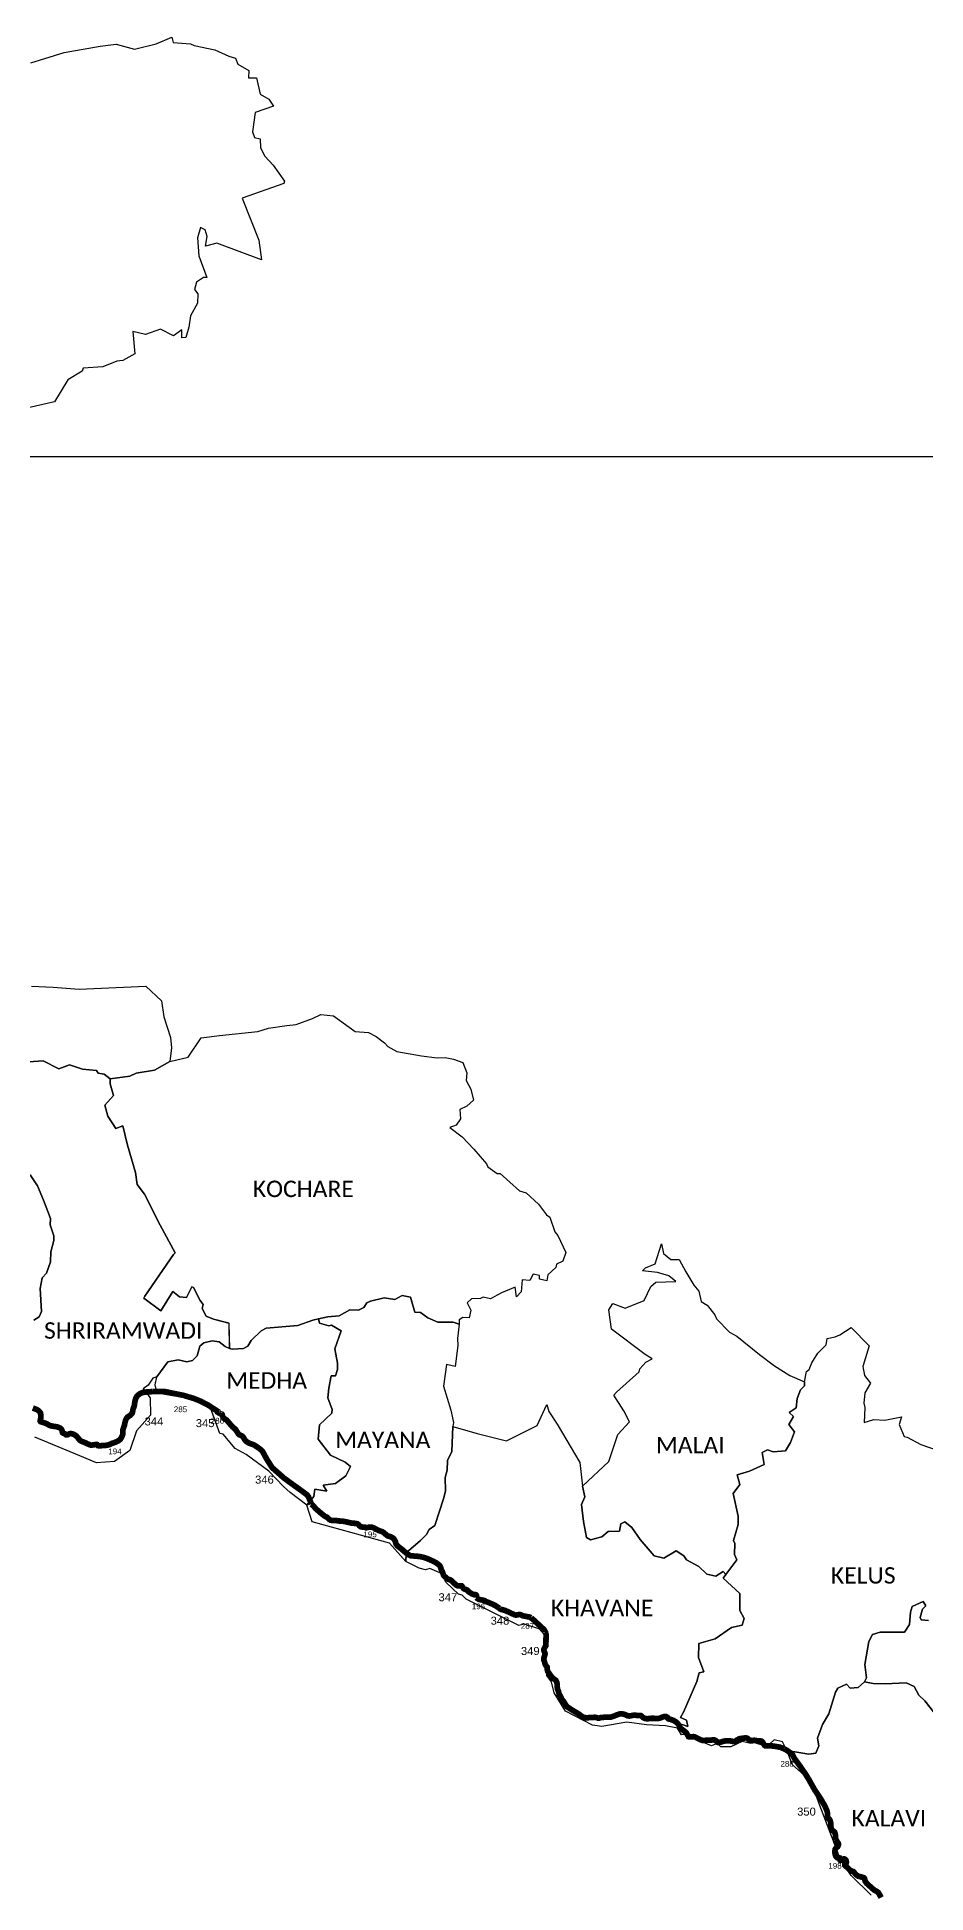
# Model space of a CAD drawing. Header units: metres. Extents: x 0 to 561379, y 0 to 4092696.
# Drawn here: x 342232 to 350010, y 1758217 to 1774449 of the extents above; entities that cross this region are included whole.
import ezdxf

# ---------------------------------------------------------------- set-up
doc = ezdxf.new("R2010")
doc.units = ezdxf.units.M
for name, color, linetype in [('ARTIFICIALLY PROTECTED', 10, 'Continuous'), ('COASTLINE', 5, 'Continuous'), ('NATURALLY PROTECTED', 3, 'Continuous'), ('UNPROTECTED', 130, 'Continuous'), ('UNPROTECTED DUE TO CREEK', 150, 'Continuous'), ('VILLAGE BOUNDRY', 32, 'Continuous'), ('VILLAGE NAME', 1, 'Continuous')]:
    doc.layers.add(name, color=color, linetype=linetype)
doc.styles.get("Standard").update_dxf_attribs({"font": 'arial.ttf'})
picture_1 = doc.add_image_def('image3.ecw', size_in_pixel=(712691, 1066842.0))

msp = doc.modelspace()

# ---------------------------------------------------------------- linework, layer by layer
at = {"layer": 'ARTIFICIALLY PROTECTED', "const_width": 50, "flags": 128}
for points in [[(343243, 1762602), (343278, 1762603), (343313, 1762602), (343350, 1762602), (343422, 1762587), (343513, 1762569), (343606, 1762541), (343663, 1762518), (343730, 1762483), (343748, 1762471)], [(343824, 1762422), (343821, 1762417), (343839, 1762407), (343842, 1762411)], [(346554, 1760624), (346556, 1760622), (346581, 1760601), (346595, 1760588)], [(348767, 1759478), (348786, 1759468), (348809, 1759453), (348827, 1759439), (348842, 1759425), (348851, 1759409), (348857, 1759397), (348861, 1759390), (348870, 1759377), (348875, 1759371), (348887, 1759355), (348911, 1759323), (348935, 1759287), (348961, 1759249), (348966, 1759240)], [(349223, 1758683), (349225, 1758679), (349234, 1758662), (349238, 1758655), (349243, 1758651), (349245, 1758645), (349243, 1758632), (349237, 1758621), (349226, 1758613), (349219, 1758604), (349215, 1758598), (349214, 1758589), (349212, 1758578), (349214, 1758565), (349217, 1758550), (349222, 1758537), (349230, 1758528), (349235, 1758524), (349240, 1758523), (349247, 1758522), (349252, 1758523), (349257, 1758522), (349259, 1758519), (349260, 1758515), (349259, 1758508), (349258, 1758504), (349259, 1758502), (349262, 1758501), (349265, 1758502), (349273, 1758505), (349283, 1758511), (349291, 1758514), (349296, 1758514), (349303, 1758511), (349309, 1758504), (349312, 1758497), (349314, 1758487), (349313, 1758478), (349311, 1758473), (349305, 1758468), (349301, 1758463), (349301, 1758457), (349307, 1758451), (349325, 1758437), (349344, 1758417), (349358, 1758408), (349374, 1758404), (349381, 1758398), (349390, 1758385), (349404, 1758372), (349418, 1758363), (349422, 1758362)]]:
    msp.add_lwpolyline(points, dxfattribs=at)
at = {"layer": 'COASTLINE', "flags": 128}
msp.add_lwpolyline([(342231, 1762444), (342242, 1762437), (342254, 1762426), (342262, 1762415), (342263, 1762407), (342265, 1762399), (342265, 1762373), (342262, 1762356), (342259, 1762345), (342261, 1762341), (342266, 1762337), (342291, 1762330), (342316, 1762321), (342335, 1762309), (342350, 1762303), (342377, 1762298), (342399, 1762295), (342422, 1762289), (342437, 1762281), (342445, 1762273), (342450, 1762264), (342453, 1762248), (342456, 1762241), (342463, 1762237), (342475, 1762233), (342481, 1762228), (342486, 1762224), (342493, 1762223), (342503, 1762226), (342516, 1762233), (342526, 1762235), (342537, 1762233), (342546, 1762231), (342557, 1762226), (342574, 1762215), (342586, 1762202), (342606, 1762177), (342617, 1762169), (342627, 1762165), (342643, 1762159), (342660, 1762152), (342672, 1762145), (342688, 1762139), (342702, 1762134), (342708, 1762133), (342719, 1762135), (342730, 1762136), (342742, 1762139), (342752, 1762140), (342758, 1762138), (342763, 1762132), (342765, 1762129), (342771, 1762128), (342797, 1762129), (342822, 1762130), (342850, 1762134), (342866, 1762139), (342890, 1762150), (342904, 1762154), (342922, 1762161), (342946, 1762173), (342959, 1762183), (342966, 1762193), (342975, 1762210), (342979, 1762220), (342982, 1762230), (342982, 1762241), (342982, 1762255), (342983, 1762266), (342987, 1762279), (342990, 1762289), (342996, 1762304), (342998, 1762313), (343000, 1762327), (343008, 1762355), (343016, 1762370), (343024, 1762379), (343034, 1762386), (343039, 1762389), (343046, 1762393), (343050, 1762396), (343057, 1762405), (343063, 1762411), (343065, 1762416), (343068, 1762422), (343069, 1762432), (343070, 1762440), (343072, 1762449), (343079, 1762466), (343083, 1762478), (343088, 1762516), (343097, 1762546), (343105, 1762559), (343117, 1762572), (343135, 1762585), (343157, 1762594), (343185, 1762598), (343214, 1762600), (343242, 1762601), (343278, 1762603), (343313, 1762602), (343350, 1762602), (343422, 1762587), (343513, 1762569), (343606, 1762541), (343663, 1762518), (343730, 1762483), (343801, 1762437), (343824, 1762422), (343821, 1762417), (343839, 1762407), (343842, 1762411), (343844, 1762410), (343848, 1762406), (343852, 1762400), (343855, 1762389), (343859, 1762378), (343861, 1762373), (343865, 1762369), (343876, 1762363), (343893, 1762351), (343901, 1762341), (343916, 1762324), (343921, 1762318), (343928, 1762309), (343944, 1762292), (343963, 1762276), (343970, 1762269), (343977, 1762257), (343985, 1762246), (343995, 1762230), (344002, 1762224), (344012, 1762220), (344021, 1762216), (344029, 1762211), (344037, 1762202), (344042, 1762194), (344047, 1762186), (344053, 1762175), (344060, 1762168), (344073, 1762159), (344089, 1762150), (344109, 1762143), (344121, 1762139), (344136, 1762132), (344149, 1762123), (344165, 1762113), (344179, 1762102), (344189, 1762094), (344200, 1762085), (344206, 1762077), (344241, 1762012), (344289, 1761937), (344392, 1761846), (344448, 1761805), (344558, 1761726), (344595, 1761698), (344607, 1761682), (344616, 1761660), (344629, 1761627), (344633, 1761617), (344643, 1761608), (344655, 1761597), (344668, 1761580), (344691, 1761560), (344720, 1761535), (344753, 1761510), (344769, 1761503), (344776, 1761497), (344785, 1761488), (344792, 1761482), (344800, 1761477), (344810, 1761475), (344825, 1761475), (344840, 1761475), (344850, 1761474), (344860, 1761472), (344874, 1761470), (344899, 1761469), (344926, 1761465), (344964, 1761456), (344987, 1761451), (345000, 1761450), (345020, 1761449), (345034, 1761446), (345045, 1761439), (345052, 1761429), (345063, 1761420), (345067, 1761419), (345079, 1761417), (345096, 1761416), (345103, 1761415), (345109, 1761411), (345113, 1761411), (345128, 1761414), (345141, 1761417), (345150, 1761416), (345164, 1761415), (345176, 1761411), (345191, 1761403), (345206, 1761394), (345229, 1761384), (345253, 1761376), (345267, 1761368), (345275, 1761360), (345292, 1761345), (345304, 1761338), (345327, 1761332), (345350, 1761318), (345356, 1761310), (345362, 1761301), (345367, 1761293), (345369, 1761286), (345370, 1761277), (345374, 1761267), (345379, 1761260), (345393, 1761246), (345413, 1761231), (345426, 1761221), (345438, 1761210), (345462, 1761190), (345476, 1761179), (345496, 1761168), (345507, 1761165), (345525, 1761164), (345548, 1761162), (345575, 1761160), (345611, 1761153), (345639, 1761144), (345697, 1761119), (345728, 1761102), (345752, 1761083), (345761, 1761070), (345769, 1761045), (345779, 1761025), (345784, 1761012), (345788, 1760997), (345796, 1760987), (345814, 1760972), (345821, 1760965), (345831, 1760960), (345846, 1760956), (345854, 1760951), (345864, 1760942), (345870, 1760936), (345886, 1760922), (345900, 1760909), (345911, 1760904), (345926, 1760904), (345939, 1760903), (345947, 1760903), (345951, 1760899), (345957, 1760891), (345965, 1760878), (345972, 1760874), (345986, 1760870), (345996, 1760865), (346006, 1760854), (346015, 1760846), (346025, 1760841), (346033, 1760836), (346038, 1760832), (346045, 1760829), (346058, 1760827), (346067, 1760826), (346073, 1760825), (346077, 1760821), (346078, 1760818), (346077, 1760809), (346076, 1760804), (346078, 1760800), (346084, 1760793), (346097, 1760785), (346116, 1760780), (346132, 1760778), (346147, 1760774), (346155, 1760769), (346164, 1760764), (346186, 1760756), (346203, 1760748), (346218, 1760743), (346228, 1760737), (346244, 1760729), (346267, 1760714), (346283, 1760701), (346295, 1760696), (346316, 1760691), (346324, 1760689), (346358, 1760674), (346376, 1760665), (346390, 1760659), (346401, 1760654), (346413, 1760648), (346424, 1760647), (346439, 1760650), (346455, 1760652), (346467, 1760649), (346479, 1760642), (346493, 1760639), (346523, 1760633), (346544, 1760629), (346556, 1760622), (346581, 1760601), (346628, 1760557), (346668, 1760520), (346680, 1760499), (346688, 1760472), (346688, 1760438), (346684, 1760409), (346685, 1760388), (346684, 1760379), (346678, 1760370), (346672, 1760358), (346667, 1760349), (346666, 1760343), (346668, 1760333), (346673, 1760323), (346676, 1760317), (346677, 1760311), (346676, 1760300), (346672, 1760288), (346668, 1760276), (346667, 1760261), (346668, 1760250), (346672, 1760241), (346674, 1760232), (346677, 1760219), (346681, 1760211), (346686, 1760203), (346693, 1760196), (346695, 1760193), (346696, 1760185), (346696, 1760179), (346696, 1760171), (346701, 1760154), (346722, 1760123), (346741, 1760099), (346763, 1760082), (346772, 1760076), (346775, 1760069), (346781, 1760056), (346783, 1760042), (346784, 1760013), (346787, 1759997), (346795, 1759978), (346799, 1759962), (346801, 1759952), (346804, 1759949), (346809, 1759943), (346815, 1759930), (346823, 1759912), (346842, 1759887), (346867, 1759847), (346914, 1759816), (346971, 1759783), (346987, 1759770), (347001, 1759760), (347010, 1759753), (347019, 1759750), (347050, 1759749), (347071, 1759751), (347115, 1759753), (347130, 1759750), (347141, 1759745), (347148, 1759745), (347152, 1759746), (347164, 1759750), (347177, 1759751), (347192, 1759753), (347207, 1759753), (347229, 1759753), (347253, 1759755), (347276, 1759762), (347310, 1759776), (347330, 1759782), (347357, 1759782), (347380, 1759776), (347403, 1759765), (347414, 1759764), (347441, 1759769), (347458, 1759772), (347475, 1759770), (347492, 1759768), (347512, 1759769), (347521, 1759765), (347536, 1759750), (347551, 1759743), (347571, 1759740), (347606, 1759744), (347626, 1759744), (347657, 1759742), (347676, 1759744), (347704, 1759754), (347719, 1759759), (347736, 1759759), (347747, 1759753), (347750, 1759745), (347759, 1759738), (347776, 1759735), (347801, 1759725), (347819, 1759715), (347836, 1759701), (347849, 1759683), (347857, 1759663), (347871, 1759651), (347901, 1759628), (347916, 1759613), (347922, 1759602), (347929, 1759590), (347933, 1759583), (347941, 1759581), (347958, 1759581), (347975, 1759584), (347986, 1759582), (348000, 1759575), (348012, 1759569), (348018, 1759566), (348029, 1759561), (348043, 1759554), (348058, 1759550), (348090, 1759552), (348135, 1759554), (348156, 1759556), (348169, 1759550), (348183, 1759539), (348191, 1759533), (348199, 1759533), (348216, 1759536), (348236, 1759543), (348263, 1759548), (348289, 1759548), (348310, 1759544), (348326, 1759541), (348339, 1759542), (348349, 1759546), (348356, 1759554), (348371, 1759562), (348386, 1759567), (348408, 1759570), (348432, 1759573), (348446, 1759570), (348459, 1759559), (348473, 1759552), (348491, 1759550), (348508, 1759552), (348525, 1759549), (348545, 1759546), (348560, 1759547), (348571, 1759544), (348583, 1759532), (348592, 1759516), (348596, 1759510), (348603, 1759504), (348615, 1759503), (348633, 1759503), (348654, 1759503), (348678, 1759501), (348706, 1759496), (348735, 1759491), (348767, 1759478), (348786, 1759468), (348809, 1759453), (348827, 1759439), (348842, 1759425), (348851, 1759409), (348857, 1759397), (348861, 1759390), (348870, 1759377), (348875, 1759371), (348887, 1759355), (348911, 1759323), (348935, 1759287), (348961, 1759249), (348983, 1759213), (349037, 1759117), (349090, 1759038), (349126, 1758976), (349145, 1758931), (349149, 1758913), (349149, 1758891), (349150, 1758881), (349152, 1758873), (349160, 1758865), (349168, 1758857), (349172, 1758848), (349177, 1758828), (349178, 1758802), (349180, 1758784), (349183, 1758771), (349190, 1758765), (349205, 1758754), (349211, 1758748), (349215, 1758737), (349219, 1758716), (349220, 1758690), (349225, 1758679), (349234, 1758662), (349238, 1758655), (349243, 1758651), (349245, 1758645), (349243, 1758632), (349237, 1758621), (349226, 1758613), (349219, 1758604), (349215, 1758598), (349214, 1758589), (349212, 1758578), (349214, 1758565), (349217, 1758550), (349222, 1758537), (349230, 1758528), (349235, 1758524), (349240, 1758523), (349247, 1758522), (349252, 1758523), (349257, 1758522), (349259, 1758519), (349260, 1758515), (349259, 1758508), (349258, 1758504), (349259, 1758502), (349262, 1758501), (349265, 1758502), (349273, 1758505), (349283, 1758511), (349291, 1758514), (349296, 1758514), (349303, 1758511), (349309, 1758504), (349312, 1758497), (349314, 1758487), (349313, 1758478), (349311, 1758473), (349305, 1758468), (349301, 1758463), (349301, 1758457), (349307, 1758451), (349325, 1758437), (349344, 1758417), (349358, 1758408), (349374, 1758404), (349381, 1758398), (349390, 1758385), (349404, 1758372), (349418, 1758363), (349435, 1758359), (349451, 1758354), (349462, 1758351), (349467, 1758350), (349472, 1758345), (349475, 1758337), (349476, 1758327), (349479, 1758318), (349491, 1758301), (349515, 1758279), (349530, 1758266), (349543, 1758254), (349557, 1758242), (349566, 1758237), (349580, 1758230), (349592, 1758221), (349601, 1758207)], dxfattribs=at)
at = {"layer": 'NATURALLY PROTECTED', "const_width": 50, "flags": 128}
for points in [[(342982, 1762241), (342982, 1762255), (342983, 1762266), (342987, 1762279), (342990, 1762289), (342996, 1762304), (342998, 1762313), (343000, 1762327), (343008, 1762355), (343016, 1762370), (343024, 1762379), (343034, 1762386), (343039, 1762389), (343046, 1762393), (343050, 1762396), (343057, 1762405), (343063, 1762411), (343065, 1762416), (343068, 1762422), (343069, 1762432), (343070, 1762440), (343072, 1762449), (343079, 1762466), (343083, 1762478), (343088, 1762516), (343097, 1762546), (343105, 1762559), (343107, 1762561)], [(342195, 1762458), (342213, 1762451), (342231, 1762444), (342242, 1762437), (342254, 1762426), (342262, 1762415), (342263, 1762407), (342265, 1762399), (342265, 1762373), (342262, 1762356), (342259, 1762345), (342261, 1762341), (342266, 1762337), (342291, 1762330), (342316, 1762321), (342335, 1762309), (342350, 1762303), (342377, 1762298), (342399, 1762295), (342422, 1762289), (342437, 1762281), (342445, 1762273), (342450, 1762264), (342453, 1762248), (342456, 1762241), (342463, 1762237), (342475, 1762233), (342481, 1762228), (342486, 1762224), (342493, 1762223), (342503, 1762226), (342516, 1762233), (342526, 1762235), (342537, 1762233), (342546, 1762231), (342557, 1762226), (342574, 1762215), (342586, 1762202), (342606, 1762177), (342617, 1762169), (342627, 1762165), (342643, 1762159), (342660, 1762152), (342672, 1762145), (342688, 1762139), (342702, 1762134), (342708, 1762133), (342714, 1762134)], [(343748, 1762471), (343801, 1762437), (343824, 1762422)], [(343842, 1762411), (343844, 1762410), (343848, 1762406), (343852, 1762400), (343855, 1762389), (343859, 1762378), (343861, 1762373), (343865, 1762369), (343876, 1762363), (343893, 1762351), (343901, 1762341), (343916, 1762324), (343921, 1762318), (343928, 1762309), (343944, 1762292), (343963, 1762276), (343970, 1762269), (343977, 1762257), (343985, 1762246), (343995, 1762230), (344002, 1762224), (344012, 1762220), (344021, 1762216), (344029, 1762211), (344037, 1762202), (344042, 1762194), (344047, 1762186), (344053, 1762175), (344060, 1762168), (344073, 1762159), (344089, 1762150), (344109, 1762143), (344121, 1762139), (344136, 1762132), (344149, 1762123), (344165, 1762113), (344179, 1762102), (344189, 1762094), (344200, 1762085), (344206, 1762077), (344241, 1762012), (344289, 1761937), (344392, 1761846), (344448, 1761805), (344558, 1761726), (344595, 1761698), (344607, 1761682), (344616, 1761660), (344629, 1761627), (344633, 1761617)], [(345606, 1761154), (345611, 1761153), (345639, 1761144), (345697, 1761119), (345728, 1761102), (345752, 1761083), (345761, 1761070), (345769, 1761045), (345779, 1761025), (345784, 1761012), (345788, 1760997), (345796, 1760987), (345814, 1760972), (345821, 1760965), (345831, 1760960), (345846, 1760956), (345854, 1760951), (345864, 1760942), (345870, 1760936), (345886, 1760922), (345900, 1760909), (345911, 1760904), (345926, 1760904), (345939, 1760903), (345947, 1760903), (345951, 1760899), (345957, 1760891), (345965, 1760878), (345972, 1760874), (345986, 1760870), (345996, 1760865), (346006, 1760854), (346015, 1760846), (346025, 1760841), (346033, 1760836), (346038, 1760832), (346045, 1760829), (346058, 1760827), (346067, 1760826), (346073, 1760825), (346077, 1760821), (346078, 1760818), (346077, 1760809), (346076, 1760804), (346078, 1760800), (346078, 1760799)], [(346278, 1760706), (346283, 1760701), (346295, 1760696), (346316, 1760691), (346324, 1760689), (346358, 1760674), (346376, 1760665), (346390, 1760659), (346401, 1760654), (346413, 1760648), (346424, 1760647), (346439, 1760650), (346455, 1760652), (346467, 1760649), (346479, 1760642), (346493, 1760639), (346523, 1760633), (346544, 1760629), (346554, 1760624)], [(346595, 1760588), (346628, 1760557), (346668, 1760520), (346680, 1760499), (346680, 1760498)], [(346687, 1760430), (346684, 1760409), (346685, 1760388), (346684, 1760379), (346678, 1760370), (346672, 1760358), (346667, 1760349), (346666, 1760343), (346668, 1760333), (346673, 1760323), (346676, 1760317), (346677, 1760311), (346676, 1760300), (346672, 1760288), (346668, 1760276), (346667, 1760261), (346668, 1760252), (346668, 1760250), (346672, 1760241), (346674, 1760232), (346677, 1760219), (346681, 1760211), (346686, 1760203), (346693, 1760196), (346695, 1760193), (346696, 1760185), (346696, 1760179), (346696, 1760171), (346701, 1760154), (346722, 1760123), (346741, 1760099), (346763, 1760082), (346772, 1760076), (346775, 1760069), (346781, 1760056), (346783, 1760042), (346784, 1760013), (346787, 1759997), (346795, 1759978), (346799, 1759962), (346801, 1759952), (346804, 1759949), (346809, 1759943), (346815, 1759930), (346823, 1759912), (346842, 1759887), (346867, 1759847), (346914, 1759816), (346971, 1759783), (346987, 1759770), (347001, 1759760), (347010, 1759753), (347019, 1759750), (347050, 1759749), (347071, 1759751), (347115, 1759753), (347130, 1759750), (347141, 1759745), (347148, 1759745), (347152, 1759746), (347164, 1759750), (347177, 1759751), (347192, 1759753), (347207, 1759753), (347229, 1759753), (347253, 1759755), (347276, 1759762), (347310, 1759776), (347330, 1759782), (347357, 1759782), (347380, 1759776), (347403, 1759765), (347414, 1759764), (347441, 1759769), (347458, 1759772), (347475, 1759770), (347492, 1759768), (347512, 1759769), (347521, 1759765), (347536, 1759750), (347551, 1759743), (347571, 1759740), (347606, 1759744), (347626, 1759744), (347657, 1759742), (347676, 1759744), (347704, 1759754), (347719, 1759759), (347736, 1759759), (347747, 1759753), (347750, 1759745), (347759, 1759738), (347776, 1759735), (347801, 1759725), (347819, 1759715), (347836, 1759701), (347849, 1759683), (347857, 1759663), (347871, 1759651), (347901, 1759628), (347916, 1759613), (347922, 1759602), (347929, 1759590), (347933, 1759583), (347941, 1759581), (347958, 1759581), (347975, 1759584), (347986, 1759582), (348000, 1759575), (348012, 1759569), (348018, 1759566), (348029, 1759561), (348043, 1759554), (348058, 1759550), (348090, 1759552), (348135, 1759554), (348156, 1759556), (348169, 1759550), (348183, 1759539), (348191, 1759533), (348199, 1759533), (348216, 1759536), (348236, 1759543), (348263, 1759548), (348289, 1759548), (348310, 1759544), (348326, 1759541), (348339, 1759542), (348349, 1759546), (348356, 1759554), (348371, 1759562), (348386, 1759567), (348408, 1759570), (348432, 1759573), (348446, 1759570), (348459, 1759559), (348473, 1759552), (348491, 1759550), (348508, 1759552), (348525, 1759549), (348545, 1759546), (348560, 1759547), (348571, 1759544), (348583, 1759532), (348592, 1759516), (348596, 1759510), (348603, 1759504), (348615, 1759503), (348633, 1759503)], [(348966, 1759240), (348983, 1759213), (349037, 1759117), (349090, 1759038), (349126, 1758976), (349145, 1758931), (349149, 1758913), (349149, 1758891), (349150, 1758881), (349152, 1758873), (349160, 1758865), (349168, 1758857), (349172, 1758848), (349177, 1758828), (349178, 1758802), (349180, 1758784), (349183, 1758771), (349190, 1758765), (349205, 1758754), (349211, 1758748), (349215, 1758737), (349219, 1758716), (349220, 1758690), (349223, 1758683)], [(349422, 1758362), (349435, 1758359), (349451, 1758354), (349462, 1758351), (349467, 1758350), (349472, 1758345), (349475, 1758337), (349476, 1758327), (349479, 1758318), (349491, 1758301), (349515, 1758279), (349530, 1758266), (349543, 1758254), (349557, 1758242), (349566, 1758237), (349580, 1758230), (349592, 1758221), (349601, 1758207), (349618, 1758176)]]:
    msp.add_lwpolyline(points, dxfattribs=at)
at = {"layer": 'UNPROTECTED', "const_width": 50, "flags": 128}
for points in [[(342714, 1762134), (342719, 1762135), (342730, 1762136), (342742, 1762139), (342752, 1762140), (342758, 1762138), (342763, 1762132), (342765, 1762129), (342771, 1762128), (342797, 1762129), (342822, 1762130), (342850, 1762134), (342866, 1762139), (342890, 1762150), (342904, 1762154), (342922, 1762161), (342946, 1762173), (342959, 1762183), (342966, 1762193), (342975, 1762210), (342979, 1762220), (342982, 1762230), (342982, 1762241), (342982, 1762241)], [(344633, 1761617), (344643, 1761608), (344655, 1761597), (344668, 1761580), (344691, 1761560), (344720, 1761535), (344753, 1761510), (344769, 1761503), (344776, 1761497), (344785, 1761488), (344792, 1761482), (344800, 1761477), (344810, 1761475), (344825, 1761475), (344840, 1761475), (344850, 1761474), (344860, 1761472), (344874, 1761470), (344899, 1761469), (344926, 1761465), (344964, 1761456), (344987, 1761451), (345000, 1761450), (345020, 1761449), (345034, 1761446), (345045, 1761439), (345052, 1761429), (345063, 1761420), (345067, 1761419), (345079, 1761417), (345096, 1761416), (345103, 1761415), (345109, 1761411), (345113, 1761411), (345128, 1761414), (345141, 1761417), (345150, 1761416), (345164, 1761415), (345176, 1761411), (345191, 1761403), (345206, 1761394), (345229, 1761384), (345253, 1761376), (345267, 1761368), (345275, 1761360), (345292, 1761345), (345304, 1761338), (345327, 1761332), (345350, 1761318), (345356, 1761310), (345362, 1761301), (345367, 1761293), (345369, 1761286), (345370, 1761277), (345374, 1761267), (345379, 1761260), (345393, 1761246), (345413, 1761231), (345426, 1761221), (345438, 1761210), (345462, 1761190), (345476, 1761179), (345496, 1761168), (345507, 1761165), (345525, 1761164), (345548, 1761162), (345575, 1761160), (345606, 1761154)], [(346078, 1760799), (346084, 1760793), (346097, 1760785), (346116, 1760780), (346132, 1760778), (346147, 1760774), (346155, 1760769), (346164, 1760764), (346186, 1760756), (346203, 1760748), (346218, 1760743), (346228, 1760737), (346244, 1760729), (346267, 1760714), (346278, 1760706)]]:
    msp.add_lwpolyline(points, dxfattribs=at)
at = {"layer": 'UNPROTECTED DUE TO CREEK', "const_width": 50, "flags": 128}
for points in [[(343107, 1762561), (343117, 1762572), (343135, 1762585), (343157, 1762594), (343185, 1762598), (343214, 1762600), (343243, 1762602)], [(346687, 1760430), (346688, 1760438), (346688, 1760472), (346680, 1760498)], [(348633, 1759503), (348654, 1759503), (348678, 1759501), (348706, 1759496), (348735, 1759491), (348767, 1759478)]]:
    msp.add_lwpolyline(points, dxfattribs=at)
at = {"layer": 'VILLAGE BOUNDRY'}
for points in [[(342179, 1774224, 0), (342470, 1774316, 0), (342784, 1774370, 0), (342924, 1774388, 0), (343084, 1774344, 0), (343275, 1774390, 0), (343410, 1774449, 0), (343423, 1774402, 0), (343576, 1774390, 0), (343606, 1774375, 0), (343789, 1774337, 0), (343910, 1774283, 0), (343969, 1774265, 0), (343989, 1774213, 0), (344086, 1774157, 0), (344083, 1774092, 0), (344153, 1774093, 0), (344185, 1773949, 0), (344261, 1773906, 0), (344300, 1773846, 0), (344141, 1773791, 0), (344117, 1773620, 0), (344135, 1773571, 0), (344183, 1773560, 0), (344187, 1773480, 0), (344224, 1773409, 0), (344299, 1773329, 0), (344397, 1773189, 0), (344390, 1773168, 0), (344027, 1773040, 0), (344174, 1772672, 0), (344197, 1772501, 0), (343805, 1772648, 0), (343707, 1772621, 0), (343721, 1772705, 0), (343702, 1772763, 0), (343663, 1772784, 0), (343636, 1772695, 0), (343648, 1772537, 0), (343718, 1772346, 0), (343689, 1772346, 0), (343627, 1772306, 0), (343611, 1772241, 0), (343638, 1772203, 0), (343636, 1772121, 0), (343575, 1772011, 0), (343559, 1771911, 0), (343533, 1771822, 0), (343500, 1771818, 0), (343498, 1771890, 0), (343427, 1771836, 0), (343312, 1771894, 0), (343182, 1771847, 0), (343070, 1771874, 0), (343089, 1771678, 0), (342982, 1771622, 0), (342931, 1771615, 0), (342808, 1771564, 0), (342636, 1771555, 0), (342627, 1771528, 0), (342500, 1771453, 0), (342385, 1771258, 0), (341400, 1771034, 0)], [(342184, 1766148, 0), (342372, 1766138, 0), (342600, 1766122, 0), (343184, 1766147, 0), (343320, 1766021, 0), (343341, 1765880, 0), (343399, 1765698, 0), (343408, 1765609, 0), (343394, 1765488, 0), (343260, 1765412, 0), (343099, 1765387, 0), (343043, 1765360, 0), (342873, 1765337, 0), (342819, 1765377, 0), (342768, 1765386, 0), (342751, 1765409, 0), (342629, 1765423, 0), (342517, 1765460, 0), (342424, 1765425, 0), (342286, 1765495, 0), (342161, 1765486, 0)], [(342161, 1765486, 0), (342286, 1765495, 0), (342424, 1765425, 0), (342517, 1765460, 0), (342629, 1765423, 0), (342751, 1765409, 0), (342768, 1765386, 0), (342819, 1765377, 0), (342873, 1765337, 0), (342871, 1765293, 0), (342900, 1765192, 0), (342825, 1765108, 0), (342850, 1765011, 0), (342921, 1764903, 0), (342982, 1764927, 0), (343024, 1764758, 0), (343092, 1764519, 0), (343108, 1764412, 0), (343172, 1764328, 0), (343308, 1764057, 0), (343440, 1763816, 0), (343425, 1763801, 0), (343174, 1763436, 0), (343167, 1763418, 0), (343316, 1763308, 0), (343421, 1763478, 0), (343477, 1763431, 0), (343541, 1763425, 0), (343585, 1763517, 0), (343601, 1763512, 0), (343658, 1763398, 0), (343685, 1763363, 0), (343678, 1763329, 0), (343711, 1763262, 0), (343775, 1763236, 0), (343911, 1763200, 0), (343917, 1762980, 0), (343877, 1762996, 0), (343826, 1763038, 0), (343764, 1763047, 0), (343692, 1763028, 0), (343656, 1762999, 0), (343633, 1762914, 0), (343592, 1762873, 0), (343543, 1762862, 0), (343467, 1762879, 0), (343376, 1762863, 0), (343279, 1762732, 0), (343246, 1762718, 0), (343205, 1762657, 0), (343160, 1762625, 0), (343222, 1762547, 0), (343224, 1762397, 0), (343101, 1762259, 0), (343044, 1762086, 0), (342911, 1761991, 0), (342752, 1761979, 0), (342607, 1762041, 0), (342213, 1762202, 0)], [(342172, 1764497, 0), (342235, 1764401, 0), (342289, 1764277, 0), (342349, 1764116, 0), (342346, 1764061, 0), (342378, 1763965, 0), (342379, 1763923, 0), (342354, 1763825, 0), (342350, 1763738, 0), (342314, 1763639, 0), (342276, 1763598, 0), (342260, 1763504, 0), (342271, 1763301, 0), (342251, 1763255, 0), (342204, 1763227, 0)], [(342204, 1763227, 0), (342251, 1763255, 0), (342271, 1763301, 0), (342260, 1763504, 0), (342276, 1763598, 0), (342314, 1763639, 0), (342350, 1763738, 0), (342354, 1763825, 0), (342379, 1763923, 0), (342378, 1763965, 0), (342346, 1764061, 0), (342349, 1764116, 0), (342289, 1764277, 0), (342235, 1764401, 0), (342172, 1764497, 0)], [(350032, 1760601, 0), (349969, 1760605, 0), (349958, 1760625, 0), (349980, 1760700, 0), (350010, 1760727, 0), (349986, 1760766, 0), (349888, 1760722, 0), (349876, 1760672, 0), (349867, 1760565, 0), (349821, 1760499, 0), (349608, 1760498, 0), (349541, 1760476, 0), (349510, 1760415, 0), (349475, 1760215, 0), (349490, 1760099, 0), (349472, 1760063, 0), (349416, 1760014, 0), (349347, 1760007, 0), (349316, 1760043, 0), (349238, 1760008, 0), (349219, 1759972, 0), (349160, 1759782, 0), (349105, 1759691, 0), (349060, 1759570, 0), (349073, 1759502, 0), (349047, 1759439, 0), (348984, 1759430, 0), (348792, 1759463, 0), (348754, 1759537, 0), (348682, 1759557, 0), (348644, 1759522, 0), (348595, 1759503, 0), (348513, 1759529, 0), (348479, 1759525, 0), (348403, 1759541, 0), (348303, 1759495, 0), (348215, 1759495, 0), (348184, 1759524, 0), (348134, 1759502, 0), (347898, 1759601, 0), (347872, 1759600, 0), (347837, 1759658, 0), (347876, 1759689, 0), (347926, 1759671, 0), (347915, 1759729, 0), (347862, 1759752, 0), (347889, 1759797, 0), (348005, 1760066, 0), (348027, 1760142, 0), (348066, 1760152, 0), (348020, 1760277, 0), (348024, 1760398, 0), (348166, 1760439, 0), (348308, 1760538, 0), (348401, 1760558, 0), (348418, 1760618, 0), (348380, 1760686, 0), (348381, 1760837, 0), (348236, 1760970, 0), (348258, 1761001, 0), (348354, 1761131, 0), (348335, 1761178, 0), (348337, 1761274, 0), (348325, 1761300, 0), (348368, 1761440, 0), (348368, 1761511, 0), (348324, 1761711, 0), (348381, 1761788, 0), (348359, 1761874, 0), (348465, 1761906, 0), (348593, 1761963, 0), (348577, 1762070, 0), (348624, 1762092, 0), (348674, 1762076, 0), (348782, 1762083, 0), (348824, 1762156, 0), (348859, 1762251, 0), (348811, 1762313, 0), (348850, 1762383, 0), (348812, 1762419, 0), (348873, 1762459, 0), (348884, 1762540, 0), (348911, 1762617, 0), (348947, 1762653, 0), (348947, 1762688, 0), (348964, 1762777, 0), (348988, 1762794, 0), (349012, 1762852, 0), (349063, 1762938, 0), (349138, 1763010, 0), (349146, 1763065, 0), (349215, 1763080, 0), (349256, 1763098, 0), (349356, 1763161, 0), (349512, 1763002, 0), (349459, 1762822, 0), (349472, 1762743, 0), (349524, 1762675, 0), (349476, 1762591, 0), (349465, 1762502, 0), (349475, 1762464, 0), (349470, 1762331, 0), (349553, 1762358, 0), (349649, 1762351, 0), (349797, 1762381, 0), (349777, 1762315, 0), (349818, 1762209, 0), (349847, 1762203, 0), (349964, 1762138, 0), (350118, 1762086, 0)], [(350107, 1759759, 0), (350000, 1759896, 0), (349947, 1759946, 0), (349906, 1760021, 0), (349837, 1760055, 0), (349653, 1760045, 0), (349549, 1760048, 0), (349472, 1760063, 0), (349490, 1760099, 0), (349475, 1760215, 0), (349510, 1760415, 0), (349541, 1760476, 0), (349608, 1760498, 0), (349821, 1760499, 0), (349867, 1760565, 0), (349876, 1760672, 0), (349888, 1760722, 0), (349986, 1760766, 0), (350010, 1760727, 0), (349980, 1760700, 0), (349958, 1760625, 0), (349969, 1760605, 0), (350032, 1760601, 0)], [(349531, 1758196, 0), (349356, 1758370, 0), (349263, 1758508, 0), (349223, 1758607, 0), (349081, 1758980, 0), (349050, 1759068, 0), (348940, 1759250, 0), (348841, 1759338, 0), (348792, 1759463, 0), (348984, 1759430, 0), (349047, 1759439, 0), (349073, 1759502, 0), (349060, 1759570, 0), (349105, 1759691, 0), (349160, 1759782, 0), (349219, 1759972, 0), (349238, 1760008, 0), (349316, 1760043, 0), (349347, 1760007, 0), (349416, 1760014, 0), (349472, 1760063, 0), (349549, 1760048, 0), (349653, 1760045, 0), (349837, 1760055, 0), (349906, 1760021, 0), (349947, 1759946, 0), (350000, 1759896, 0), (350107, 1759759, 0)]]:
    msp.add_polyline3d(points, dxfattribs=at)
for points in [[(345595, 1765540, 0), (345733, 1765520, 0), (345802, 1765525, 0), (345875, 1765510, 0), (345957, 1765480, 0), (345992, 1765389, 0), (345987, 1765322, 0), (346027, 1765246, 0), (346050, 1765152, 0), (345993, 1765098, 0), (345930, 1765068, 0), (345938, 1764987, 0), (345898, 1764933, 0), (345845, 1764912, 0), (345951, 1764831, 0), (346054, 1764722, 0), (346166, 1764593, 0), (346175, 1764568, 0), (346258, 1764509, 0), (346283, 1764509, 0), (346454, 1764358, 0), (346512, 1764341, 0), (346619, 1764240, 0), (346689, 1764149, 0), (346719, 1764127, 0), (346764, 1763999, 0), (346790, 1763967, 0), (346860, 1763819, 0), (346834, 1763743, 0), (346778, 1763716, 0), (346770, 1763686, 0), (346701, 1763624, 0), (346692, 1763570, 0), (346628, 1763586, 0), (346629, 1763616, 0), (346573, 1763629, 0), (346543, 1763575, 0), (346476, 1763579, 0), (346468, 1763473, 0), (346427, 1763432, 0), (346415, 1763514, 0), (346295, 1763467, 0), (346199, 1763414, 0), (346137, 1763428, 0), (346113, 1763415, 0), (346034, 1763412, 0), (345997, 1763377, 0), (346028, 1763315, 0), (346012, 1763248, 0), (345959, 1763249, 0), (345927, 1763229, 0), (345926, 1763192, 0), (345872, 1763209, 0), (345739, 1763210, 0), (345650, 1763248, 0), (345587, 1763294, 0), (345538, 1763298, 0), (345499, 1763428, 0), (345428, 1763441, 0), (345362, 1763408, 0), (345269, 1763422, 0), (345151, 1763394, 0), (345119, 1763379, 0), (345090, 1763337, 0), (345044, 1763313, 0), (344968, 1763316, 0), (344875, 1763265, 0), (344777, 1763255, 0), (344695, 1763237, 0), (344646, 1763228, 0), (344514, 1763181, 0), (344238, 1763157, 0), (344194, 1763134, 0), (344105, 1763050, 0), (344075, 1762998, 0), (344039, 1762979, 0), (343938, 1762972, 0), (343917, 1762980, 0), (343912, 1763200, 0), (343775, 1763236, 0), (343711, 1763262, 0), (343678, 1763329, 0), (343685, 1763363, 0), (343658, 1763398, 0), (343601, 1763512, 0), (343585, 1763517, 0), (343541, 1763425, 0), (343477, 1763431, 0), (343421, 1763478, 0), (343316, 1763308, 0), (343167, 1763418, 0), (343174, 1763436, 0), (343425, 1763801, 0), (343440, 1763816, 0), (343308, 1764057, 0), (343172, 1764328, 0), (343108, 1764412, 0), (343092, 1764519, 0), (343024, 1764758, 0), (342982, 1764927, 0), (342921, 1764903, 0), (342850, 1765011, 0), (342825, 1765108, 0), (342900, 1765192, 0), (342871, 1765293, 0), (342873, 1765337, 0), (343043, 1765360, 0), (343099, 1765387, 0), (343260, 1765412, 0), (343394, 1765488, 0), (343553, 1765526, 0), (343669, 1765695, 0), (343827, 1765718, 0), (344164, 1765751, 0), (344256, 1765782, 0), (344418, 1765804, 0), (344500, 1765814, 0), (344641, 1765866, 0), (344715, 1765899, 0), (344827, 1765888, 0), (345017, 1765753, 0), (345131, 1765742, 0), (345198, 1765707, 0), (345273, 1765652, 0), (345302, 1765619, 0), (345381, 1765577, 0), (345595, 1765540, 0)], [(348947, 1762688, 0), (348947, 1762653, 0), (348911, 1762617, 0), (348884, 1762540, 0), (348873, 1762459, 0), (348812, 1762419, 0), (348850, 1762383, 0), (348811, 1762313, 0), (348859, 1762251, 0), (348824, 1762156, 0), (348782, 1762083, 0), (348674, 1762076, 0), (348624, 1762092, 0), (348577, 1762070, 0), (348593, 1761963, 0), (348465, 1761906, 0), (348359, 1761874, 0), (348381, 1761788, 0), (348324, 1761711, 0), (348368, 1761511, 0), (348368, 1761440, 0), (348325, 1761300, 0), (348337, 1761274, 0), (348335, 1761178, 0), (348354, 1761131, 0), (348258, 1761001, 0), (348235, 1761028, 0), (348171, 1760988, 0), (348093, 1761006, 0), (348023, 1761072, 0), (347916, 1761131, 0), (347890, 1761166, 0), (347825, 1761210, 0), (347715, 1761144, 0), (347633, 1761165, 0), (347510, 1761309, 0), (347437, 1761414, 0), (347375, 1761463, 0), (347340, 1761446, 0), (347328, 1761382, 0), (347229, 1761377, 0), (347174, 1761331, 0), (347074, 1761305, 0), (347041, 1761327, 0), (347014, 1761466, 0), (346995, 1761614, 0), (347025, 1761680, 0), (347005, 1761775, 0), (347234, 1761989, 0), (347315, 1762226, 0), (347417, 1762338, 0), (347365, 1762433, 0), (347279, 1762571, 0), (347302, 1762598, 0), (347501, 1762775, 0), (347505, 1762802, 0), (347559, 1762858, 0), (347615, 1762887, 0), (347553, 1762927, 0), (347259, 1763148, 0), (347234, 1763318, 0), (347271, 1763371, 0), (347378, 1763333, 0), (347543, 1763400, 0), (347604, 1763520, 0), (347646, 1763559, 0), (347821, 1763566, 0), (347760, 1763613, 0), (347661, 1763643, 0), (347531, 1763658, 0), (347555, 1763684, 0), (347641, 1763720, 0), (347695, 1763895, 0), (347713, 1763811, 0), (347779, 1763758, 0), (347852, 1763756, 0), (347909, 1763649, 0), (347980, 1763534, 0), (348023, 1763479, 0), (348044, 1763391, 0), (348096, 1763359, 0), (348163, 1763272, 0), (348177, 1763238, 0), (348292, 1763122, 0), (348354, 1763088, 0), (348554, 1762925, 0), (348684, 1762827, 0), (348819, 1762743, 0)], [(345926, 1763192, 0), (345912, 1763066, 0), (345915, 1763006, 0), (345892, 1762821, 0), (345814, 1762838, 0), (345789, 1762648, 0), (345852, 1762438, 0), (345875, 1762331, 0), (345870, 1762296, 0), (345860, 1762077, 0), (345824, 1762000, 0), (345822, 1761915, 0), (345802, 1761850, 0), (345806, 1761734, 0), (345790, 1761674, 0), (345712, 1761432, 0), (345663, 1761397, 0), (345641, 1761352, 0), (345587, 1761299, 0), (345482, 1761210, 0), (345462, 1761182, 0), (345459, 1761117, 0), (345316, 1761276, 0), (344638, 1761464, 0), (344592, 1761609, 0), (344655, 1761685, 0), (344662, 1761747, 0), (344768, 1761732, 0), (344735, 1761782, 0), (344842, 1761798, 0), (344935, 1761865, 0), (344976, 1761947, 0), (344928, 1761985, 0), (344800, 1762045, 0), (344693, 1762186, 0), (344704, 1762312, 0), (344810, 1762413, 0), (344814, 1762445, 0), (344777, 1762547, 0), (344785, 1762633, 0), (344805, 1762741, 0), (344842, 1762739, 0), (344860, 1762794, 0), (344862, 1762851, 0), (344837, 1762975, 0), (344892, 1763133, 0), (344808, 1763182, 0), (344784, 1763177, 0), (344704, 1763200, 0), (344695, 1763237, 0), (344777, 1763255, 0), (344875, 1763265, 0), (344968, 1763316, 0), (345044, 1763313, 0), (345090, 1763337, 0), (345119, 1763379, 0), (345151, 1763394, 0), (345269, 1763422, 0), (345362, 1763408, 0), (345428, 1763441, 0), (345499, 1763428, 0), (345538, 1763298, 0), (345587, 1763294, 0), (345650, 1763248, 0), (345739, 1763210, 0), (345872, 1763209, 0)], [(344976, 1761947, 0), (344935, 1761865, 0), (344842, 1761798, 0), (344735, 1761782, 0), (344768, 1761732, 0), (344662, 1761747, 0), (344655, 1761685, 0), (344592, 1761609, 0), (344447, 1761718, 0), (344387, 1761771, 0), (344261, 1761905, 0), (344063, 1762053, 0), (343966, 1762105, 0), (343860, 1762228, 0), (343832, 1762234, 0), (343749, 1762460, 0), (343550, 1762540, 0), (343284, 1762588, 0), (343265, 1762661, 0), (343279, 1762732, 0), (343376, 1762863, 0), (343467, 1762879, 0), (343543, 1762862, 0), (343592, 1762873, 0), (343633, 1762914, 0), (343656, 1762999, 0), (343692, 1763028, 0), (343764, 1763047, 0), (343826, 1763038, 0), (343877, 1762996, 0), (343917, 1762980, 0), (343938, 1762972, 0), (344039, 1762979, 0), (344075, 1762998, 0), (344105, 1763050, 0), (344194, 1763134, 0), (344238, 1763157, 0), (344514, 1763181, 0), (344646, 1763228, 0), (344695, 1763237, 0), (344704, 1763200, 0), (344784, 1763177, 0), (344808, 1763182, 0), (344892, 1763133, 0), (344837, 1762975, 0), (344862, 1762851, 0), (344860, 1762794, 0), (344842, 1762739, 0), (344805, 1762741, 0), (344785, 1762633, 0), (344777, 1762547, 0), (344814, 1762445, 0), (344810, 1762413, 0), (344704, 1762312, 0), (344693, 1762186, 0), (344800, 1762045, 0), (344928, 1761985, 0)], [(348418, 1760618, 0), (348401, 1760558, 0), (348308, 1760538, 0), (348166, 1760439, 0), (348024, 1760398, 0), (348020, 1760277, 0), (348066, 1760152, 0), (348027, 1760142, 0), (348005, 1760066, 0), (347889, 1759797, 0), (347862, 1759752, 0), (347915, 1759729, 0), (347926, 1759671, 0), (347876, 1759689, 0), (347837, 1759658, 0), (347732, 1759679, 0), (347566, 1759686, 0), (347394, 1759710, 0), (347173, 1759672, 0), (347092, 1759683, 0), (346856, 1759808, 0), (346758, 1759967, 0), (346733, 1760062, 0), (346693, 1760118, 0), (346684, 1760191, 0), (346657, 1760226, 0), (346670, 1760481, 0), (346630, 1760525, 0), (346498, 1760567, 0), (346448, 1760556, 0), (345987, 1760785, 0), (345953, 1760822, 0), (345920, 1760829, 0), (345813, 1760931, 0), (345770, 1761012, 0), (345670, 1761053, 0), (345631, 1761044, 0), (345576, 1761058, 0), (345459, 1761117, 0), (345462, 1761182, 0), (345482, 1761210, 0), (345587, 1761299, 0), (345641, 1761352, 0), (345663, 1761397, 0), (345712, 1761432, 0), (345790, 1761674, 0), (345806, 1761734, 0), (345802, 1761850, 0), (345822, 1761915, 0), (345824, 1762000, 0), (345860, 1762077, 0), (345870, 1762296, 0), (346083, 1762236, 0), (346341, 1762171, 0), (346607, 1762305, 0), (346693, 1762488, 0), (346711, 1762429, 0), (346783, 1762318, 0), (346980, 1761981, 0), (347005, 1761775, 0), (347025, 1761680, 0), (346995, 1761614, 0), (347014, 1761466, 0), (347041, 1761327, 0), (347074, 1761305, 0), (347174, 1761331, 0), (347229, 1761377, 0), (347328, 1761382, 0), (347340, 1761446, 0), (347375, 1761463, 0), (347437, 1761414, 0), (347510, 1761309, 0), (347633, 1761165, 0), (347715, 1761144, 0), (347825, 1761210, 0), (347890, 1761166, 0), (347916, 1761131, 0), (348023, 1761072, 0), (348093, 1761006, 0), (348171, 1760988, 0), (348235, 1761028, 0), (348258, 1761001, 0), (348236, 1760970, 0), (348381, 1760837, 0), (348380, 1760686, 0)]]:
    msp.add_polyline3d(points, close=True, dxfattribs=at)

# ---------------------------------------------------------------- texts
at = {"layer": 'ARTIFICIALLY PROTECTED', "char_height": 50, "attachment_point": 1}
for s, width, heights, insert in [('285', 84.37, [74.2], (343429, 1762472)), ('286', 84.37, [74.2], (343752, 1762372)), ('287', 84.37, [74.2], (346465, 1760577)), ('288', 84.37, [74.2], (348737, 1759371)), ('\\pxt1;198', 70.18, [0], (349156, 1758479))]:
    msp.add_mtext_dynamic_manual_height_columns(s, width=width, gutter_width=1, heights=heights, dxfattribs=dict(at, insert=insert))
at = {"layer": 'NATURALLY PROTECTED', "char_height": 70, "attachment_point": 1}
for s, width, insert in [('344', 95.17, (343173, 1762376)), ('345', 95.17, (343621, 1762361)), ('346', 95.17, (344140, 1761867)), ('347', 95.17, (345745, 1760838)), ('348', 95.17, (346201, 1760633)), ('349', 232.57, (346466, 1760368)), ('350', 95.17, (348883, 1758963))]:
    msp.add_mtext_dynamic_manual_height_columns(s, width=width, gutter_width=1, heights=[0], dxfattribs=dict(at, insert=insert))
at = {"layer": 'UNPROTECTED', "char_height": 50, "attachment_point": 1}
for s, insert in [('\\pxt1;194', (342856, 1762104)), ('\\pxt1;195', (345088, 1761378)), ('\\pxt1;196', (346036, 1760748))]:
    msp.add_mtext_dynamic_manual_height_columns(s, width=70.18, gutter_width=1, heights=[0], dxfattribs=dict(at, insert=insert))
at = {"layer": 'VILLAGE NAME', "char_height": 143.7, "attachment_point": 1, "rotation": 359.9793}
for s, insert in [('{\\fCalibri|b0|i0|c0|p34;KOCHARE}', (344120, 1764447)), ('{\\fCalibri|b0|i0|c0|p34;SHRIRAMWADI}', (342293, 1763208)), ('{\\fCalibri|b0|i0|c0|p34;MEDHA}', (343887, 1762771)), ('{\\fCalibri|b0|i0|c0|p34;MAYANA}', (344840, 1762251)), ('{\\fCalibri|b0|i0|c0|p34;MALAI}', (347647, 1762206)), ('{\\fCalibri|b0|i0|c0|p34;KELUS}', (349178, 1761066)), ('{\\fCalibri|b0|i0|c0|p34;KHAVANE}', (346728, 1760781)), ('{\\fCalibri|b0|i0|c0|p34;KALAVI}', (349359, 1758942))]:
    msp.add_mtext_dynamic_manual_height_columns(s, width=1418, gutter_width=718, heights=[0], dxfattribs=dict(at, insert=insert))

# ---------------------------------------------------------------- pictures from other files: only their frames are drawn
image = msp.add_image(picture_1, insert=(338160, 1738777), size_in_units=(21381, 32005))
image.dxf.flags = 7

doc.saveas('drawing.dxf')
